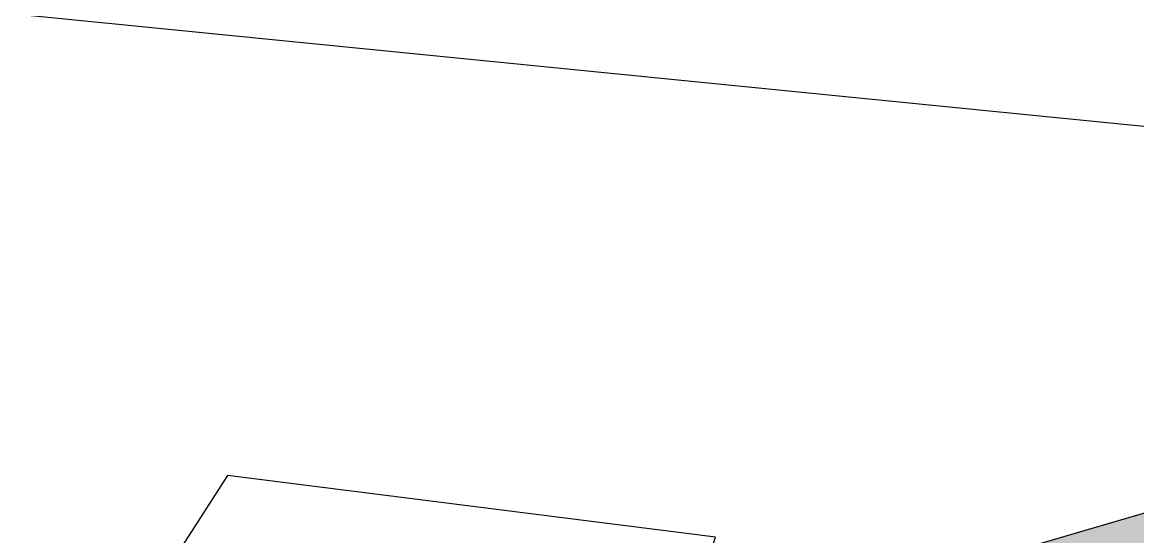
# Model space of a CAD drawing. Header units: metres. Extents: x 9606 to 9900, y 4805 to 4952.
# Drawn here: x 9833.1714 to 9833.6683, y 4846.7432 to 4846.9723 of the extents above; entities that cross this region are included whole.
import ezdxf

# ---------------------------------------------------------------- set-up
doc = ezdxf.new("R2010")
doc.units = ezdxf.units.M
doc.header["$LTSCALE"] = 2
doc.linetypes.add('CACHEX2', pattern=[0.75, 0.5, -0.25])
for name, color, linetype in [('CARTOUCHE', 7, 'Continuous'), ('LOGO', 4, 'Continuous'), ('rosace', 7, 'Continuous')]:
    doc.layers.add(name, color=color, linetype=linetype)

# ---------------------------------------------------------------- blocks, each defined once
blk = doc.blocks.new('A$C715108E3')
at = {"layer": 'LOGO', "color": 131}
for p, q in [((-0.2811, -4.9833), (-0.2811, -4.9833)), ((-0.2043, -4.9833), (-0.2043, -4.9833)), ((-0.1124, -4.9833), (-0.1124, -4.9833)), ((-0.021, -4.9833), (-0.021, -4.9833)), ((0.0708, -4.9833), (0.0708, -4.9833)), ((0.1627, -4.9833), (0.1627, -4.9833)), ((0.2541, -4.9833), (0.2541, -4.9833)), ((0.346, -4.9833), (0.346, -4.9833)), ((0.438, -4.9833), (0.438, -4.9833)), ((0.5293, -4.9833), (0.5293, -4.9833)), ((0.6213, -4.9833), (0.6213, -4.9833)), ((0.7131, -4.9833), (0.7131, -4.9833)), ((0.8044, -4.9833), (0.8044, -4.9833)), ((0.8962, -4.9833), (0.8962, -4.9833)), ((0.988, -4.9833), (0.988, -4.9833)), ((1.0801, -4.9833), (1.0801, -4.9833)), ((1.1713, -4.9833), (1.1713, -4.9833)), ((1.2634, -4.9833), (1.2634, -4.9833)), ((1.3554, -4.9833), (1.3554, -4.9833)), ((1.4466, -4.9833), (1.4466, -4.9833)), ((1.5387, -4.9833), (1.5387, -4.9833)), ((1.6305, -4.9833), (1.6305, -4.9833)), ((1.722, -4.9833), (1.722, -4.9833)), ((1.8138, -4.9833), (1.8138, -4.9833)), ((1.9056, -4.9833), (1.9056, -4.9833)), ((1.9969, -4.9833), (1.9969, -4.9833)), ((2.0889, -4.9833), (2.0889, -4.9833)), ((2.1807, -4.9833), (2.1807, -4.9833)), ((2.2726, -4.9833), (2.2726, -4.9833)), ((2.364, -4.9833), (2.364, -4.9833)), ((2.4559, -4.9833), (2.4559, -4.9833)), ((2.5477, -4.9833), (2.5477, -4.9833)), ((2.639, -4.9833), (2.639, -4.9833)), ((2.731, -4.9833), (2.731, -4.9833)), ((2.823, -4.9833), (2.823, -4.9833)), ((2.9143, -4.9833), (2.9143, -4.9833)), ((3.0061, -4.9833), (3.0061, -4.9833)), ((3.0979, -4.9833), (3.0979, -4.9833)), ((0.6408, -5.0748), (0.6408, -5.0748)), ((0.6668, -5.0748), (0.6668, -5.0748)), ((0.7588, -5.0748), (0.7588, -5.0748)), ((0.8509, -5.0748), (0.8509, -5.0748)), ((0.9425, -5.0748), (0.9425, -5.0748)), ((1.0341, -5.0748), (1.0341, -5.0748)), ((1.1258, -5.0748), (1.1258, -5.0748)), ((1.2178, -5.0748), (1.2178, -5.0748)), ((1.3091, -5.0748), (1.3091, -5.0748)), ((1.4011, -5.0748), (1.4011, -5.0748)), ((1.4929, -5.0748), (1.4929, -5.0748)), ((1.584, -5.0748), (1.584, -5.0748)), ((1.6762, -5.0748), (1.6762, -5.0748)), ((1.7681, -5.0748), (1.7681, -5.0748)), ((1.8591, -5.0748), (1.8591, -5.0748)), ((1.9512, -5.0748), (1.9512, -5.0748)), ((2.0432, -5.0748), (2.0432, -5.0748)), ((2.1344, -5.0748), (2.1344, -5.0748)), ((2.2265, -5.0748), (2.2265, -5.0748)), ((2.3183, -5.0748), (2.3183, -5.0748)), ((2.4101, -5.0748), (2.4101, -5.0748)), ((2.5018, -5.0748), (2.5018, -5.0748)), ((2.5934, -5.0748), (2.5934, -5.0748)), ((2.6854, -5.0748), (2.6854, -5.0748)), ((2.7767, -5.0748), (2.7767, -5.0748)), ((2.8687, -5.0748), (2.8687, -5.0748)), ((2.9608, -5.0748), (2.9608, -5.0748)), ((3.0518, -5.0748), (3.0518, -5.0748)), ((1.5619, -5.1674), (1.5619, -5.1674)), ((1.6305, -5.1674), (1.6305, -5.1674)), ((1.722, -5.1674), (1.722, -5.1674)), ((1.8138, -5.1674), (1.8138, -5.1674)), ((1.9056, -5.1674), (1.9056, -5.1674)), ((1.9969, -5.1674), (1.9969, -5.1674)), ((2.0889, -5.1674), (2.0889, -5.1674)), ((2.1807, -5.1674), (2.1807, -5.1674)), ((2.2726, -5.1674), (2.2726, -5.1674)), ((2.364, -5.1674), (2.364, -5.1674)), ((2.4559, -5.1674), (2.4559, -5.1674)), ((2.5477, -5.1674), (2.5477, -5.1674)), ((2.639, -5.1674), (2.639, -5.1674)), ((2.731, -5.1674), (2.731, -5.1674)), ((2.823, -5.1674), (2.823, -5.1674)), ((2.9143, -5.1674), (2.9143, -5.1674)), ((3.0061, -5.1674), (3.0061, -5.1674)), ((3.0979, -5.1674), (3.0979, -5.1674)), ((2.4836, -5.2586), (2.4836, -5.2586)), ((2.5018, -5.2586), (2.5018, -5.2586)), ((2.5934, -5.2586), (2.5934, -5.2586)), ((2.6854, -5.2586), (2.6854, -5.2586)), ((2.7767, -5.2586), (2.7767, -5.2586)), ((2.8687, -5.2586), (2.8687, -5.2586)), ((2.9608, -5.2586), (2.9608, -5.2586)), ((3.0518, -5.2586), (3.0518, -5.2586)), ((-0.2929, -6.6344), (-0.2929, -6.6344)), ((-0.2043, -6.6344), (-0.2043, -6.6344)), ((-0.3518, -6.7259), (-0.3518, -6.7259)), ((-0.342, -6.7259), (-0.342, -6.7259)), ((-0.2508, -6.7259), (-0.2508, -6.7259)), ((-0.1587, -6.7259), (-0.1587, -6.7259)), ((-0.0667, -6.7259), (-0.0667, -6.7259)), ((0.0251, -6.7259), (0.0251, -6.7259)), ((0.1166, -6.7259), (0.1166, -6.7259)), ((0.2084, -6.7259), (0.2084, -6.7259)), ((0.3002, -6.7259), (0.3002, -6.7259)), ((0.3917, -6.7259), (0.3917, -6.7259)), ((0.4835, -6.7259), (0.4835, -6.7259)), ((0.5755, -6.7259), (0.5755, -6.7259)), ((-0.4108, -6.8181), (-0.4108, -6.8181)), ((-0.3879, -6.8181), (-0.3879, -6.8181)), ((-0.2963, -6.8181), (-0.2963, -6.8181)), ((-0.2043, -6.8181), (-0.2043, -6.8181)), ((-0.1124, -6.8181), (-0.1124, -6.8181)), ((-0.0212, -6.8181), (-0.0212, -6.8181)), ((0.0708, -6.8181), (0.0708, -6.8181)), ((0.1627, -6.8181), (0.1627, -6.8181)), ((0.2541, -6.8181), (0.2541, -6.8181)), ((0.346, -6.8181), (0.346, -6.8181)), ((0.4378, -6.8181), (0.4378, -6.8181)), ((0.5293, -6.8181), (0.5293, -6.8181)), ((0.6211, -6.8181), (0.6211, -6.8181)), ((0.7131, -6.8181), (0.7131, -6.8181)), ((0.8044, -6.8181), (0.8044, -6.8181)), ((0.8964, -6.8181), (0.8964, -6.8181)), ((0.988, -6.8181), (0.988, -6.8181)), ((1.0801, -6.8181), (1.0801, -6.8181)), ((1.1717, -6.8181), (1.1717, -6.8181)), ((1.2634, -6.8181), (1.2634, -6.8181))]:
    blk.add_line(p, q, dxfattribs=at)
for points in [[(-1.8895, -11.7452), (-0.5622, -9.8309), (1.2247, -9.9595), (2.246, -8.4278), (1.0713, -8.3007), (1.531, -6.8464), (-0.2811, -6.6172), (-1.43, -8.4029)], [(-1.5572, -4.8561), (4.8497, -5.4935), (3.9051, -3.7588)]]:
    blk.add_lwpolyline(points, dxfattribs=at)
blk = doc.blocks.new('A$C581E6685')
at = {"layer": 'rosace'}
blk.add_hatch(color=140, dxfattribs=at).paths.add_polyline_path([(-45.3965, 37.4846), (-41.9745, 25.9278), (-41.7809, 23.8865), (-42.0615, 23.3525), (-44.9268, 21.9767), (-53.1072, 18.3767), (-40.8028, 21.6905), (-39.5666, 22.0268), (-38.2746, 22.2236), (-38.1337, 21.2132), (-33.6363, 11.1845), (-36.0802, 21.4612), (-37.3405, 24.3346), (-37.4251, 24.9804), (-36.9477, 25.4853), (-26.3566, 30.2032), (-37.8747, 26.8339), (-39.7286, 26.4119), (-40.3751, 26.6371), (-40.684, 26.8894)])
at = {"layer": 'rosace', "color": 140}
blk.add_lwpolyline([(-45.3965, 37.4846), (-41.9745, 25.9278), (-41.7804, 23.8865), (-42.0615, 23.3525), (-44.9268, 21.9767), (-53.1072, 18.3767), (-40.8028, 21.6905), (-39.5666, 22.0268), (-38.2739, 22.2236), (-38.1337, 21.2132), (-33.6358, 11.1845), (-36.0802, 21.4612), (-37.3405, 24.3346), (-37.4251, 24.9804), (-36.9477, 25.4853), (-26.3566, 30.2032), (-37.8741, 26.8339), (-39.7286, 26.4119), (-40.3748, 26.6371), (-40.6836, 26.8894)], close=True, dxfattribs=at)
at = {"layer": 'rosace', "color": 32, "linetype": 'CACHEX2', "ltscale": 1.5}
blk.add_ellipse((-38.0538, 23.8138), major_axis=(-19.0311, -3.534), ratio=0.590567, dxfattribs=at)
at = {"layer": 'rosace', "color": 32}
blk.add_ellipse((-37.6144, 23.8499), major_axis=(-13.5768, -4.2839), ratio=0.791971, dxfattribs=at)
at = {"layer": 'CARTOUCHE'}
blk.add_blockref('A$C715108E3', (-31.6739, 36.3189), dxfattribs=at)

msp = doc.modelspace()

# ---------------------------------------------------------------- linework, layer by layer
at = {"layer": 'CARTOUCHE'}
msp.add_rational_spline([(9829.64323, 4848.05468), (9829.64323, 4845.87645), (9829.64323, 4843.69822), (9829.64323, 4842.93022), (9830.41123, 4842.93022), (9839.51909, 4842.93022), (9848.62694, 4842.93022), (9849.39494, 4842.93022), (9849.39494, 4843.69822), (9849.39494, 4845.87645), (9849.39494, 4848.05468), (9849.39494, 4848.82268), (9848.62694, 4848.82268), (9839.51909, 4848.82268), (9830.41123, 4848.82268), (9829.64323, 4848.82268), (9829.64323, 4848.05468)], [1, 1, 1, 0.707106781187, 1, 1, 1, 0.707106781187, 1, 1, 1, 0.707106781187, 1, 1, 1, 0.707106781187, 1], degree=2, knots=[0, 0, 0, 1, 1, 2.570796, 2.570796, 3.570796, 3.570796, 5.141593, 5.141593, 6.141593, 6.141593, 7.712389, 7.712389, 8.712389, 8.712389, 10.283185, 10.283185, 10.283185], dxfattribs=at)

# ---------------------------------------------------------------- block references
at = {"layer": 'CARTOUCHE', "xscale": 0.12, "yscale": 0.12, "zscale": 0.12}
msp.add_blockref('A$C581E6685', (9837.09738, 4843.20633), dxfattribs=at)

doc.saveas('drawing.dxf')
